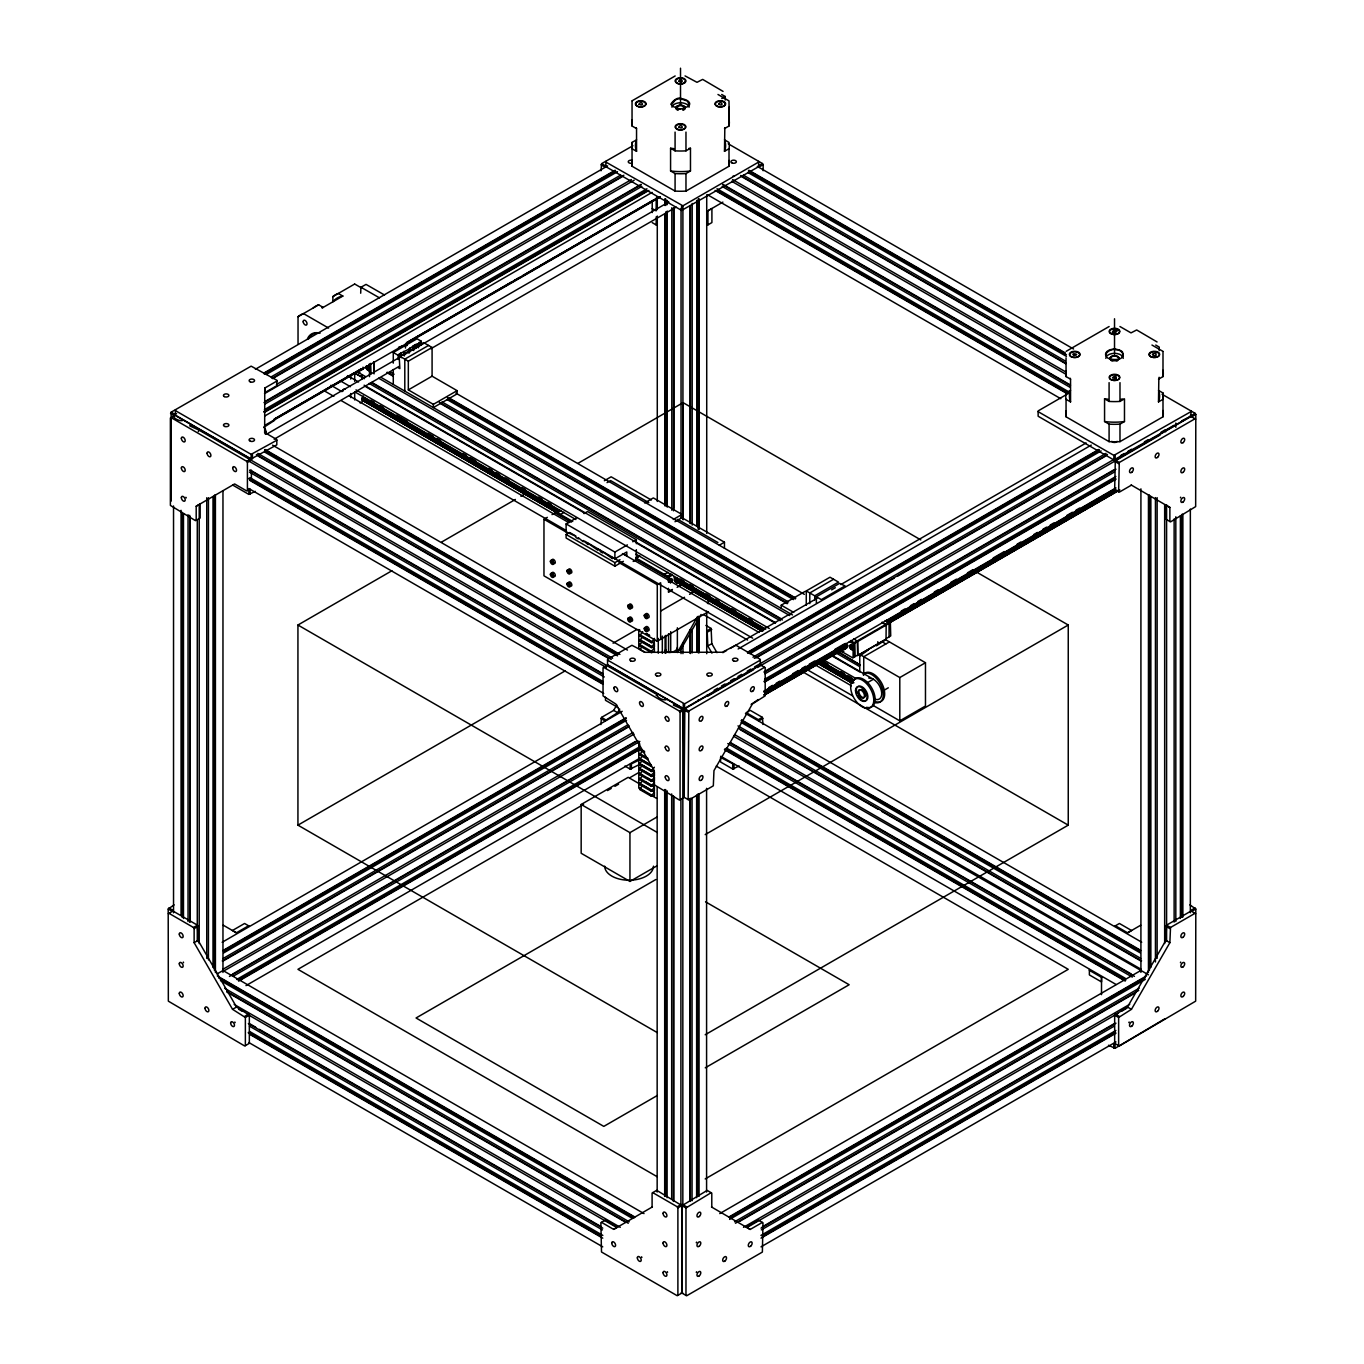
<?xml version="1.0" encoding="UTF-8"?>
<svg xmlns="http://www.w3.org/2000/svg" width="1364" height="1364" viewBox="0 0 1364 1364"><rect width="100%" height="100%" fill="white"/><g stroke="black" fill="none" stroke-linecap="round" stroke-linejoin="round"><path stroke-width="1.5" d="M264.667 432.865L264.752 388.075L276.943 381.033M1101.498 994.629L1101.532 977.357L1089.376 970.333M670.866 582.258L670.491 582.53A2.455 1.415 -60 0 0 671.77 579.495A2.455 1.415 -60 0 0 670.065 578.745L668.292 579.768L670.372 578.933A2.455 1.415 -60 0 1 672.111 579.939A2.455 1.415 -60 0 1 670.372 582.939M671.77 580.706L670.781 579.325L669.161 581.763M681.71 98.6C674.106 94.934 665.513 112.411 675.214 100.101C681.301 96.06 693.458 101.669 688.581 106.017M1115.718 349.167C1112.154 348.979 1107.721 349.661 1105.761 353.003C1105.028 355.612 1106.852 357.982 1105.88 354.009C1109.205 348.519 1117.713 347.939 1122.384 351.742C1126.817 362.705 1107.585 359.465 1107.329 357.556M859.763 655.982L868.271 649.963M689.297 105.147L687.439 101.038L681.659 99.112M1122.384 356.993C1125.215 354.214 1119.98 348.962 1115.667 349.678M367.564 368.604L366.405 367.973M367.99 367.052C365.075 367.052 370.36 366.984 368.195 369.047M368.792 369.337L367.803 367.342L368.485 368.502M851.426 648.804L850.931 646.911L850.028 647.184M851.426 648.036C855.075 648.241 848.561 645.308 851.596 646.28M1139.946 970.998L1140.918 969.173L734.565 734.582M198.274 431.587L199.212 430.223L657.022 694.549L656.203 695.589M361.358 369.013L360.778 370.531L362.568 369.269M844.998 648.94L845.731 648.446M724.489 139.827L729.007 142.436A48.78 28.167 0 0 1 729.007 148.71L724.489 151.319L724.83 127.653M724.489 151.319L724.83 150.381A45.08 26.035 0 0 0 724.83 140.782M1158.496 390.394L1162.998 393.002A48.78 28.167 0 0 1 1162.998 399.294L1158.496 401.886L1158.837 378.237A45.08 26.035 0 0 0 1159.11 377.282M1158.496 401.886L1158.837 400.948A45.08 26.035 0 0 0 1158.837 391.349M670.304 581.593L670.116 579.836M555.932 511.994L362.398 400.249L361.75 398.595L363.336 395.986M676.374 582.223L674.703 581.439L675.981 577.654L764.641 629.009M600.859 724.574L601.507 717.413L613.664 710.388L616.784 704.983M600.859 718.538L604.832 720.823L617.653 712.69L619.716 709.092M1189.902 904.878L1195.802 909.021L1195.665 1001.159L1119.281 1046L1114.661 1043.341L1114.661 1015.174L1127.465 1007.041L1165.879 940.376L1166.527 925.184L1191.045 911.033L1195.665 913.692M1118.633 1045.642L1118.633 1017.476L1131.455 1009.326L1169.869 942.677L1170.517 927.486L1195.034 913.317M171.148 501.117L171.148 412.167L251.129 366.149L276.943 380.3L276.943 385.637L264.752 392.679L264.752 388.075M168.335 913.692L172.955 911.033L197.473 925.184L198.121 940.376L236.535 1007.041L249.339 1015.174L249.339 1043.341L244.719 1046L168.335 1001.159L168.198 909.021L174.098 904.878M600.995 170.79L601.626 163.646L632.913 145.726M556.836 513.205L560.877 510.426L557.347 512.608M559.854 514.944L564.014 512.25M666.945 576.767L671.105 574.073M668.616 579.956L668.991 577.057L672.35 575.131M684.83 708.734L684.046 797.394L679.425 800.054L654.277 784.794L654.277 770.711L615.846 704.046L603.041 695.913L603.041 667.746L607.662 665.086L683.415 708.82L684.182 797.309L688.803 799.986L713.321 785.835L713.969 770.626L752.382 703.977L765.187 695.845L765.187 667.678L760.566 665.001L684.83 708.734L688.803 711.036L764.556 667.303M688.155 799.611L688.803 711.036M762.374 1222.417L750.2 1229.441L746.227 1227.14L758.384 1220.115L763.005 1222.792L762.374 1252.067L686.621 1295.8L682 1293.123L682 1205.674L707.166 1190.397L711.786 1193.057L711.786 1207.14M1131.455 485.124L1119.281 492.148L1114.661 489.488L1115.309 460.197L1191.045 416.463L1195.665 419.14M685.973 1295.425L685.973 1207.958L711.138 1192.699M1118.633 491.773L1119.281 462.498L1195.034 418.765M697.55 616.511L677.362 652.521L677.362 627.798M701.079 614.482L680.909 649.23L677.362 651.276L677.362 650.065M707.456 603.502L709.587 599.836M552.011 560.007A2.353 1.347 60 0 1 554.04 559.82A2.353 1.347 60 0 1 555.216 562.855A2.353 1.347 60 0 1 553.187 563.042L551.124 561.798L553.29 561.235L551.585 561.15M551.124 561.798L552.369 560.689M552.505 563.52L552.505 561.678M553.75 562.411L551.909 561.354M552.369 573.733L552.505 576.546L551.124 574.841L553.29 574.261L551.585 574.176M552.505 576.546L552.505 574.704M569.061 573.085L570.305 571.976L569.061 573.085L567.68 571.363L569.845 570.8L568.14 570.715M567.68 571.363L568.924 570.254M568.924 583.281L569.061 586.111L567.68 584.389L569.845 583.826L568.14 583.741M569.061 586.111L569.061 584.269M628.429 606.434L630.594 605.855L630.594 607.696L628.889 607.628L629.674 605.326M629.81 608.156L631.055 607.048M628.429 619.461L630.594 618.881L630.594 620.722L628.889 620.654L629.674 618.352M629.81 621.183L631.055 620.074M646.229 614.891L646.366 617.721L644.984 615.999L647.15 615.42L645.445 615.334M646.366 617.721L646.366 615.88M646.366 630.748L647.61 629.639L646.366 630.748L644.984 629.026L647.15 628.446L645.445 628.378M644.984 629.026L646.229 627.917M676.374 577.876L674.703 579.7M672.657 106.426L680.517 109.12L688.394 106.426M651.327 642.666L654.379 638.42L654.379 642.069L651.327 642.666L639.614 635.897L642.666 631.651M644.337 637.585L654.379 643.382L654.379 647.03L651.327 647.61L639.614 640.858L642.666 636.613M639.614 644.507L642.666 641.557L654.379 648.326L654.379 651.975L651.327 652.572L639.614 645.803L639.614 644.507L651.327 651.259L651.327 652.572M642.666 646.519L639.614 649.452L644.626 652.35M651.327 647.61L654.379 643.382M651.327 651.259L654.379 648.326M647.985 759.646L639.614 754.803L642.666 750.575M639.614 758.452L651.327 765.221L651.327 766.534L639.614 759.765L642.666 755.52M654.379 770.882L651.327 771.478L639.614 764.727L639.614 763.414L642.666 760.481L651.037 765.306M639.614 768.375L642.666 765.426L654.379 772.194L654.379 775.843L651.327 776.44L639.614 769.671L639.614 768.375L651.327 775.127L651.327 776.44M644.337 771.359L654.379 777.156L654.379 780.805L651.327 781.384L639.614 774.633L642.666 770.387M647.695 778.23L654.379 782.101L654.379 785.749L651.327 786.346L639.614 779.577L642.666 775.332M651.327 771.478L654.379 767.233M646.024 782.22L654.379 787.062L654.379 790.711L651.327 791.308L639.614 784.539L642.666 780.293M651.327 775.127L654.379 772.194M644.337 786.21L654.379 792.007L654.379 795.655L651.327 796.252L639.614 789.483L642.666 785.255M651.327 781.384L654.379 777.156M651.327 786.346L654.379 782.101M651.327 791.308L654.379 787.062M651.327 796.252L654.379 792.007M384.529 295.016L366.046 284.394L360.914 287.293L360.693 293.226M1074.048 355.458C1069.086 352.321 1081.908 354.435 1074.065 355.441M1113.177 333.004C1116.519 331.844 1115.53 332.918 1116.86 330.872M677.362 520.366C677.908 517.331 677.908 523.367 677.362 520.332M362.176 369.491L363.404 368.655M844.589 648.889L846.567 647.423M845.799 648.718L847.01 646.144L845.373 643.416M657.022 694.549C656.391 697.567 664.404 701.454 667.115 699.255M1113.467 331.384L1112.154 332.441L1113.16 333.021M1114.524 377.947C1108.898 379.226 1116.894 373.838 1116.229 377.811M684.881 108.455L682.784 108.95M1155.7 355.987C1155.802 355.066 1156.928 353.174 1155.018 353.464M196.194 520.315L196.194 506.232L234.608 483.947L246.765 490.972L250.072 489.062M707.933 224.872L707.933 210.789L722.886 202.111M601.507 1222.349L613.664 1229.373L652.401 1206.901M1115.428 925.781L1127.602 932.806L1140.73 925.201M632.146 100.766L675.163 75.958M298.034 343.626L298.034 316.721L318.665 304.82L323.166 307.412A45.08 26.035 60 0 0 322.177 307.599M332.884 296.602A48.78 28.167 60 0 1 338.34 293.465L342.841 296.056A45.08 26.035 60 0 0 333.532 301.035L332.884 301.802L332.884 296.602L354.589 284.07M322.16 307.991L342.841 296.056M729.092 160.475A48.78 28.167 0 0 1 729.007 166.238L685.973 191.079A48.78 28.167 0 0 1 675.078 191.079L632.043 166.238L632.043 142.436L636.545 139.827M721.778 98.515L725.239 96.52L725.239 100.032M176.553 413.65C167.465 415.594 180.236 422.84 183.475 420.027M255.392 369.252L607.628 165.879M263.883 373.054L615.164 170.244M263.883 373.6L613.34 171.847M264.377 373.889L615.658 171.08M266.219 374.486L617.5 171.676M271.163 376.907L620.603 175.155M191.182 424.477L189.732 425.858L199.212 430.223M272.067 378.322L623.842 175.24M272.561 378.612L622.001 176.86M276.415 384.529L631.379 179.588M264.514 393.633L634.175 180.201M670.577 148.25L675.078 150.841A48.78 28.167 0 0 0 685.973 150.841L690.474 148.25L690.474 170.96L685.973 173.569A48.78 28.167 0 0 1 675.078 173.569L670.577 170.96L670.577 148.25A45.08 26.035 0 0 0 673.867 148.608M724.489 128.608L729.007 126A48.78 28.167 0 0 0 729.092 120.237M265.861 400.999L641.063 184.379M264.019 402.619L641.063 184.941M264.804 404.119L641.83 186.442M264.428 409.609L646.962 188.761M264.019 411.519L646.57 190.653M264.019 412.064L646.57 191.199M264.514 412.354L648.889 190.431M264.855 415.952L652.111 192.375M274.181 419.106L353.805 373.054M355.152 372.355L361.153 368.809M398.51 347.308L402.431 345.945M406.677 342.603L512.063 281.683M513.41 280.984L519.411 277.438M522.617 275.664L537.825 266.815M539.172 266.116L554.381 257.25M555.745 256.551L653.748 199.877M655.112 199.178L658.795 197.047M275.102 418.782L361.596 368.843M406.404 342.858L659.716 196.723M274.028 419.583L362.364 368.587M406.302 343.268L660.244 196.638M264.855 425.346L659.494 197.49M366.507 366.029A2.455 1.415 60 0 1 367.717 366.166L369.815 367.001L369.815 370.991L367.717 370.156A2.455 1.415 60 0 1 366.217 366.285M264.173 427.103L274.624 420.334M393.275 363.148L393.275 352.492L417.026 338.784L421.271 341.222L421.271 345.348M358.459 372.969L359.994 372.082M367.24 369.405C365.757 366.882 369.286 371.213 367.803 368.809M367.803 368.11L367.922 366.916M367.717 366.166L369.815 367.001M406.608 345.757L407.12 343.234M367.717 370.156L369.815 370.991M409.047 353.208L409.047 349.082L399.055 354.043L399.857 368.638L398.22 367.7M414.537 349.235L414.537 345.109L409.047 349.082M414.537 345.109L418.339 343.728L418.339 347.837M421.271 341.222L418.339 343.728M393.275 352.492L398.22 355.339L399.754 354.452M266.764 434.093L399.533 357.436M403.233 355.305L668.786 201.991M428.552 345.433L404.801 359.141L404.801 391.093M408.33 361.187L432.081 347.479L432.081 376.191L457.111 390.65L457.111 393.872L433.36 407.58L433.36 404.358L408.33 389.899L408.33 361.187L399.857 356.294L423.607 342.586L432.081 347.479M274.147 439.225L399.055 366.405M430.888 348.724L676.152 207.123M175.393 410.615L251.129 454.348L276.807 440.265M605.872 162.077L682.904 205.811L758.64 162.077M171.029 417.589L246.765 461.322L250.754 459.02L175.001 415.287L170.381 417.947L170.381 505.413L195.546 520.69L200.167 518.013L200.167 503.93L196.194 506.232M762.493 163.561L758.52 165.862L759.168 166.971L763.141 164.669L762.493 163.561L728.24 143.783M175.393 409.882L175.393 415.219L251.129 458.952L276.807 444.869L276.807 439.515L264.65 432.507M247.413 490.597L247.413 462.43L250.072 460.896M360.113 402.994L365.518 399.874M707.933 210.789L711.906 208.487L711.906 222.571L707.285 225.231M408.33 389.899L432.081 376.191M232.767 485.107L248.828 494.382L255.341 491.364M433.36 404.358L457.111 390.65M657.295 1032.616L297.932 825.152L297.932 625.019L391.911 570.749M441.68 542.019L515.387 499.463M520.912 496.274L526.453 493.086M578.046 463.3L683.091 402.653L920.819 539.905M604.371 480.725L611.14 476.803L651.344 500.025M559.035 509.71L555.301 512.318L570.578 521.133M708.428 611.72L657.278 641.251L543.963 575.83L543.963 519.258L547.339 517.331M552.028 514.603L555.165 512.796L571.346 522.139M607.048 482.617L610.595 480.571L648.804 502.617M623.178 553.682L626.792 555.762L626.792 551.96L614.891 558.831L612.453 557.433L612.453 558.626L602.7 551.789L602.7 552.983L600.262 551.585L600.262 550.391L597.824 548.976L597.824 550.169L588.054 543.349L588.054 544.543L583.178 540.519L583.178 541.713L578.302 537.706L578.302 538.899L575.864 537.501L575.864 536.308L566.111 531.858L566.111 523.912L576.819 517.723M583.962 513.597L587.526 511.534L636.323 539.701L636.323 543.69M623.382 561.303L614.891 566.196L566.111 538.03L566.111 534.466L569.504 532.506M644.661 502.958L653.356 497.928L681.983 514.45L681.983 517.706L675.01 521.73M568.14 572.556L569.845 572.641M566.111 523.912L614.891 552.079L627.389 544.867M632.743 541.764L636.323 539.701M673.27 519.479L681.983 514.45M566.111 534.466L614.891 562.633L619.989 559.7M668.991 577.057L636.067 558.047L639.58 555.864M636.067 558.047L639.716 555.949M633.186 561.457L636.323 559.649L668.479 578.217L668.479 582.258M664.302 574.363L668.087 572.317M719.34 545.191L724.454 542.224L724.454 548.226M618.898 562.531L657.278 584.679L660.653 582.752L660.653 639.307M1066.154 351.332L1109.12 326.525M670.304 580.894L669.195 581.388L670.184 579.683M670.781 582.309L671.77 580.604M670.918 581.235L670.781 581.166M628.889 605.787L630.594 605.855M628.889 607.628L630.594 607.696M676.936 583.076L680.073 581.712M672.418 589.47L668.616 591.226M671.941 590.339L668.479 592.334L668.479 588.293M677.124 587.338L682.324 584.338M628.889 618.813L630.594 618.881M628.889 620.654L630.594 620.722M660.653 611.072L684.54 597.279M689.587 594.346L695.572 590.902M297.932 825.152L565.156 670.883M613.067 643.211L637.022 629.384M645.445 630.219L647.15 630.287M1070.552 390.394L1066.051 393.002A48.78 28.167 0 0 0 1066.051 399.294L1066.051 416.804L1109.085 441.646A48.78 28.167 0 0 0 1119.98 441.646L1162.998 416.804L1162.998 393.002M1069.325 392.917L1038.14 410.905L1038.14 416.242L1113.894 459.975L1190.925 416.242L1190.925 410.905M1113.996 379.925L1115.053 379.925M665.956 649.827L665.086 650.338C667.712 655.095 678.385 651.003 677.362 647.252M716.97 652.674L711.786 643.672L711.138 628.463L707.166 630.765L707.814 645.956L711.957 653.168M168.965 913.317L193.483 927.486L197.473 925.184M245.367 1045.642L245.367 1017.476L232.545 1009.326L194.131 942.677L194.131 928.594L198.121 926.292M707.814 631.873L711.786 629.588M1104.567 398.817L1109.085 401.425A48.78 28.167 0 0 0 1119.98 401.425L1124.482 398.817L1124.482 421.527L1119.98 424.136A48.78 28.167 0 0 1 1109.085 424.136L1104.567 421.527L1104.567 398.817A45.08 26.035 0 0 0 1107.858 399.175M1158.496 379.175L1162.998 376.583L1162.998 351.52M194.131 942.677L198.121 940.376M707.814 645.956L711.786 643.672M781.231 608.429L781.231 605.19L804.982 591.482M806.26 590.936L830.011 577.211L838.485 582.104L814.734 595.829L806.26 590.936L806.26 605.292M833.54 579.257L809.79 592.965L809.79 603.621M816.371 596.767L839.593 583.366L845.066 585.906L821.316 599.631L816.371 596.767L816.371 602.939M249.203 926.156L244.582 923.479L232.426 930.504L236.398 932.806L248.572 925.781M722.835 652.674L726.518 650.56M730.2 648.429L816.883 598.387M831.631 589.862L835.314 587.731M840.855 584.542L1086.119 442.942M222.144 942.285L622.206 711.309M738.146 648.974L1091.251 445.107M223.304 950.333L626.076 717.788M223.304 950.896L626.076 718.351M223.781 951.168L624.712 719.698M223.781 952.839L626.553 720.294M747.523 652.265L1098.804 449.455M747.523 652.827L1098.804 450.018M748.001 653.1L1099.282 450.291M749.842 653.714L1101.123 450.904M223.219 958.449L627.832 724.847M222.281 960.921L629.23 725.989M222.775 961.211L629.23 726.535M752.962 657.192L1106.068 453.325M674.805 703.705L673.373 705.086L682.835 709.451L760.311 664.711L760.311 659.375L735.793 645.206L722.306 652.248L645.377 652.316L631.924 645.291L607.543 659.375L607.543 664.711L683.279 708.445L684.575 708.445L684.575 703.841L760.311 660.108M754.343 658.335L1107.466 454.468M756.185 657.823L894.119 578.183M897.802 576.068L1105.624 456.088M633.084 732.468L222.963 969.258L223.918 970.912L634.055 734.122M216.927 973.998L223.202 970.401L223.918 971.066M1038.14 411.655L1113.894 455.388L1190.925 411.655M714.071 690.303L717.754 688.172M721.42 686.041L725.102 683.927M730.627 680.738L734.309 678.624M737.975 676.493L741.658 674.362M747.182 671.19L750.848 669.059M754.531 666.928L1115.002 458.816M1120.526 455.627L1124.209 453.513M1127.892 451.382L1131.557 449.268M1144.43 441.834L1148.113 439.702M1160.986 432.269L1164.668 430.154M603.689 667.371L679.425 711.104L683.415 708.82M698.078 700.09L699.05 700.09M1174.131 425.244L1165.282 430.342M1181.838 420.794L1190.346 416.429L1190.346 415.321M1195.154 413.36L1191.181 415.662L1191.812 416.77L1195.802 414.468L1195.154 413.36L1162.06 394.247M680.073 799.696L680.073 712.23L684.046 709.928L688.155 712.144M753.661 669.673L707.677 696.22L707.2 694.975M757.327 667.542L1160.116 434.997M232.63 974.049L635.419 741.505M229.442 976.436L637.738 740.72M233.415 976.095L639.869 741.436M764.215 671.719L1113.655 469.983M764.215 672.282L1115.974 469.199M764.982 673.782L1114.422 472.029M236.705 979.471L639.477 746.926M238.154 980.307L639.085 748.819M239.996 979.795L637.244 750.439M238.632 981.142L639.563 749.654M764.607 679.289L1115.888 476.479M764.215 681.182L1115.496 478.372M764.215 681.727L1115.496 478.917M764.692 682.017L1115.974 479.207M245.997 985.609L639.563 758.367M638.386 765.051L630.134 769.074L630.134 764.488L638.386 760.464M768.819 687.524L772.501 685.393M776.184 683.262L779.85 681.148M792.74 673.714L798.247 670.525M801.93 668.394L805.613 666.28M809.295 664.149L814.802 660.96M835.041 649.281L844.248 643.961M901.28 611.038L904.963 608.924M910.47 605.735L914.153 603.604M917.836 601.49L921.518 599.359M934.391 591.925L938.074 589.794M950.947 582.36L956.471 579.171M967.502 572.812L973.026 569.623M993.265 557.944L1004.296 551.567M1017.169 544.134L1020.852 542.002M1033.741 534.569L1037.407 532.437M1042.931 529.266L1046.614 527.135M1050.297 525.004L1053.963 522.889M1066.853 515.456L1072.36 512.267M1076.043 510.136L1079.725 508.022M763.721 691.275L1115.974 487.903M763.84 691.719L844.776 644.984M887.094 620.552L1115.206 488.858M764.232 692.111L847.027 644.319M887.504 620.944L1115.616 489.25M764.88 693.321L847.658 645.53M888.135 622.154L1116.264 490.46M763.806 694.924L846.584 647.133M849.38 641.574L852.722 643.501L890.351 621.779L890.726 635.948L885.782 638.795M890.743 621.643L1118.855 489.932M764.232 694.975L847.726 646.758L847.726 645.411M889.328 622.751L1119.298 489.983M764.778 694.89L845.953 647.985M889.874 622.666L1119.827 489.898M847.01 647.866L846.567 646.076M851.341 645.377L853.438 646.212L853.438 650.219L851.341 649.383A2.455 1.415 60 0 1 849.602 646.366A2.455 1.415 60 0 1 851.341 645.377L853.438 646.212M853.114 646.4L853.114 644.166L890.726 622.461M751.121 704.404L758.265 699.544M842.065 652.18L843.992 651.071M851.545 647.951C851.937 651.071 849.312 645.138 850.846 648.616M657.073 865.782L629.946 881.434L581.166 853.267L581.166 804.47L628.19 777.327L639.017 783.584M851.341 649.383L853.438 650.219M583.57 804.402L297.932 969.327L657.295 1176.791M607.526 790.574L611.225 788.443M614.908 786.329L618.591 784.198M629.657 777.804L638.864 772.484M232.545 1009.326L236.535 1007.041M857.41 655.624L886.037 639.102L886.174 625.087L882.133 622.308M859.763 670.918L859.763 654.43L885.441 639.614L925.474 662.716L925.474 706.006L899.797 720.84L872.755 705.222M884.469 640.603L876.455 645.803M889.413 641.898L863.736 656.732L863.736 675.282M762.374 717.345L750.2 710.32L746.227 712.622L758.384 719.646L762.374 717.345L763.005 724.489M244.719 1016.351L248.691 1014.066M245.367 1017.476L249.339 1015.174M763.005 718.453L759.032 720.755L758.384 719.646M859.763 664.694L838.127 651.651M866.89 682.989L873.403 679.238A11.782 6.803 60 0 1 881.656 692.366A11.782 6.803 60 0 1 875.552 699.391M734.003 769.006L734.003 764.42L720.55 757.395L720.55 761.982L732.707 769.006L739.22 765.988M581.166 804.47L629.946 832.637L657.073 816.968M859.763 654.43L899.797 677.55L925.474 662.716M882.849 690.951L888.305 687.797M705.205 834.615L1068.251 625.019L1068.251 825.152L705.205 1034.747M655.845 879.524L416.054 1017.987L603.809 1126.391L657.312 1095.497M705.273 1067.807L849.158 984.74L705.563 901.843M1114.797 926.156L1119.418 923.479L1131.574 930.504L1127.602 932.806M613.664 1229.373L617.653 1227.071L605.48 1220.047L600.859 1222.707L601.507 1251.999L677.243 1295.732L681.864 1293.055L681.864 1205.588L656.715 1190.329L652.094 1192.989L652.094 1207.072M705.205 1178.922L1068.251 969.327L716.271 766.108M652.725 1192.613L677.243 1206.782L681.233 1204.48M1195.154 907.913L1191.181 910.214L1191.812 911.322L1195.802 909.021M677.891 1295.357L677.891 1207.89L681.864 1205.588M719.749 1213.602L1140.918 970.435L1148.454 974.8M729.126 1216.893L1146.612 975.857M730.968 1216.381L1142.947 978.534M729.604 1217.728L1145.266 977.749M729.604 1219.399L1145.266 979.42M734.565 1221.803L1139.179 988.201M735.469 1223.235L1138.735 990.417M739.629 1221.394L1135.053 993.094M743.499 1227.31L1129.716 1004.33M748.137 1226.85L1117.815 1013.418M1121.498 1011.304L1127.005 1008.115M762.374 1226.799L1113.655 1023.989M761.01 1228.129L1115.974 1023.205M761.317 1229.902L1114.422 1026.035M760.924 1235.409L1115.888 1030.468M762.374 1236.244L1115.496 1032.378M762.374 1236.79L1113.655 1033.98M761.01 1238.137L1115.974 1033.196M761.01 1246.849L1115.974 1041.908M1108.506 1045.267L1115.053 1048.302L1164.992 1018.72M682.835 1293.089L680.909 1293.089M355.646 392.372L354.725 392.082M1154.984 353.481C1150.892 353.464 1152.137 355.748 1155.666 355.97M360.966 287.258L379.465 297.846M688.837 148.437L690.474 148.25M690.474 170.96L688.837 171.165A45.08 26.035 0 0 1 670.577 170.96M1124.482 421.527L1122.845 421.732A45.08 26.035 0 0 1 1104.567 421.527M676.339 582.275L676.885 582.991L675.93 582.275M362.398 400.249L555.404 511.909M732.962 176.161L734.258 176.161M605.872 161.344L605.872 166.681L681.608 210.414L758.64 166.681L758.64 161.344M607.543 660.108L684.575 703.841M680.517 109.12L679.391 109.086M685.052 75.907L697.004 82.317L702.665 79.402L723.056 91.388M852.278 647.781L851.545 646.127M367.189 366.984L366.37 367.206M850.812 646.195L849.994 646.417M678.266 108.95L676.169 108.455M1112.802 331.094L1116.894 330.855M1140.918 970.435L733.61 736.253M721.709 94.491L725.239 96.52M1155.717 345.058L1159.247 347.087L1159.247 350.599M717.976 94.474L728.99 100.868L729.297 122.862M1119.929 326.525L1131.012 332.884L1136.672 329.969L1157.064 341.955M1151.966 345.041L1162.895 351.332M757.327 166.425L1073.57 349.014M748.819 170.227L1065.062 352.816M750.66 171.847L1065.062 353.361M748.342 171.063L1066.426 354.708M748.342 172.734L1066.426 356.379M743.38 175.155L1065.148 360.914M740.635 175.513L1066.068 363.404M741.982 176.843L1065.591 363.677M732.604 179.588L1065.403 371.724M731.65 181.259L1066.273 374.452M632.043 100.953L632.043 126L636.545 128.608L636.545 151.319L632.043 148.71A48.78 28.167 0 0 1 632.043 142.436M1065.949 370.803A48.78 28.167 0 0 0 1066.051 376.583L1070.552 379.175L1070.552 401.886L1066.051 399.294M722.937 184.379L1070.433 385.006M722.937 184.941L1070.433 385.569M722.153 186.442L1069.666 387.069M717.021 188.744L1070.041 392.559M717.413 190.653L1068.592 393.395M717.413 191.199L1066.767 392.9M715.094 190.414L1066.273 393.173M707.746 194.882L1060.766 398.697M601.626 163.646L605.616 165.931L604.968 167.056L600.995 164.754M1115.309 460.197L1119.281 462.498M1114.661 461.322L1118.633 463.607M652.214 208.556L656.186 210.857L656.186 198.155M1169.869 521.508L1169.869 507.425L1165.879 505.123L1165.879 519.207L1170.517 521.883L1195.665 506.607L1195.802 414.468M652.214 222.639L656.834 225.316M976.113 571.823L1068.251 625.019M354.793 284.07L362.057 288.264M886.992 619.853L890.351 621.779M405.347 344.444L407.12 345.467M882.014 622.393L885.662 624.49M680.585 516.905L724.454 542.224M677.908 519.428L717.924 542.531M455.951 393.19L804.334 594.346M881.877 641.66L885.85 643.961M328.588 328.076L303.49 313.584A48.78 28.167 60 0 0 298.034 316.721M449.285 398.066L795.826 598.131M447.443 397.555L793.984 597.637M448.807 398.902L795.348 598.966M446.966 399.499L793.507 599.58M853.642 638.761L857.803 641.472L857.803 655.402M390.377 372.116L394.06 374.248M441.987 401.903L788.528 601.984M387.154 372.202L393.173 375.68M439.259 402.278L787.642 603.417M387.154 372.764L392.696 375.953M440.623 403.625L787.164 603.689M850.625 640.5L854.785 643.211L854.785 656.698M781.231 605.19L793.746 612.419M366.336 367.82L367.308 368.399M367.922 368.74L368.911 369.32M849.942 647.048L850.931 647.61M381.46 377.623L792.518 614.942M378.646 378.22L789.722 615.556M358.834 372.747L365.688 376.686M842.458 651.958L852.722 657.891L857.666 655.027L857.291 640.875M364.393 378.135L355.169 373.378M371.758 382.397L780.975 618.659M364.393 378.698L354.691 373.105L354.691 381.391M371.281 382.67L782.339 620.006M836.285 651.139L860.241 664.984M369.132 383.386L780.191 620.705M835.484 652.64L859.456 666.467M347.513 375.612L358.579 382.005M364.12 385.194L775.605 622.768M832.807 655.794L873.403 679.238M365.842 386.762L585.19 513.41M636.8 543.196L775.059 623.024M832.193 656.016L859.849 671.975M341.222 381.374L350.446 386.694M355.987 389.899L769.313 628.531M822.833 659.426L856.046 678.59M370.701 400.249L374.384 402.363M379.925 405.568L383.608 407.7M396.515 415.133L407.563 421.527M427.853 433.24L433.377 436.429M437.06 438.56L440.743 440.674M462.873 453.445L466.556 455.576M470.239 457.707L475.78 460.896M488.67 468.346L492.37 470.478M496.053 472.609L499.736 474.74M505.26 477.929L508.96 480.06M521.849 487.511L525.549 489.642M538.439 497.093L542.139 499.207M547.663 502.412L551.346 504.544M680.38 579.035L684.063 581.166M689.604 584.355L693.287 586.486M706.194 593.937L709.877 596.068M715.401 599.256L719.084 601.388M731.991 608.838L735.673 610.953M748.58 618.404L752.263 620.535M824.163 662.034L827.846 664.166M840.753 671.617L844.435 673.748M848.118 675.879L851.818 678.01M575.898 519.531L354.691 391.809L354.691 399.942M635.846 554.142L765.75 629.145M820.173 660.551L854.239 680.227M362.79 396.992L558.183 509.812M819.934 660.926L853.114 680.09M362.381 397.401L557.774 510.204M673.918 577.245L764.232 629.401M819.525 661.318L852.705 680.483M361.75 398.595L557.143 511.415M674.004 578.967L763.601 630.611M818.894 662.529L853.915 682.75M361.75 399.771L572.727 521.474M675.112 580.689L761.76 630.714M817.053 662.631L852.074 682.853M674.004 580.314L677.141 582.445M675.76 581.166L762.391 631.191M817.684 663.109L852.722 683.33M675.76 581.61L761.845 631.106M818.997 664.098L852.176 683.245M635.675 558.711L668.616 577.739M674.703 581.439L675.163 579.649M330.906 385.262L341.972 391.656M349.355 395.918L568.941 522.685M622.444 553.579L758.998 632.419M816.201 665.444L851.255 685.683M324.615 391.025L333.839 396.344M341.222 400.607L566.35 530.579M570.033 532.71L575.574 535.916M584.798 541.235L752.706 638.182M806.226 669.076L852.364 695.708M543.963 519.258L567.731 532.983M703.364 614.482L747.591 640.023M802.885 671.941L1068.251 825.152M705.887 625.428L711.138 628.463M1166.527 925.184L1170.517 927.486M1165.879 926.292L1169.869 928.594M646.297 633.51L649.656 635.436M646.024 633.595L649.366 635.522M639.614 634.601L651.327 641.353M1165.879 940.376L1169.869 942.677M639.614 639.546L651.327 646.314M745.46 713.44L1141.719 942.217M272.595 445.176L627.457 650.048M741.59 719.919L1140.577 950.265M741.59 720.465L1140.577 950.827M741.112 720.738L1140.099 951.1M741.112 722.409L1140.099 952.771M265.059 449.523L619.921 654.396M265.059 450.086L618.08 653.902M264.582 450.359L617.602 654.174M264.582 452.03L617.602 655.845M737.992 725.887L1140.662 958.363M738.436 728.103L1141.583 960.853M740.277 729.723L878.177 809.329M881.86 811.461L1141.105 961.126M257.779 453.377L612.641 658.266M256.398 454.536L611.243 659.409M258.222 456.139L607.577 657.84M171.148 412.167L175.138 414.468L174.49 415.577L170.517 413.292M249.731 461.612L606.417 667.542M730.422 742.562L1131.233 973.964M729.928 742.834L1134.439 976.368M727.796 743.551L1132.308 977.084M250.209 470.051L603.229 673.85M249.731 470.324L603.229 674.413M249.424 472.097L604.286 676.97M726.347 747.984L1125.334 978.346M724.898 748.819L1125.726 980.239M726.739 750.439L1123.885 979.727M724.42 749.654L1125.249 981.074M249.817 477.605L602.837 681.42M248.367 478.44L603.229 683.313M250.209 480.043L601.388 682.801M249.731 480.333L602.752 684.148M720.738 756.236L1116.042 984.467M248.845 488.534L603.706 693.406M617.96 707.49L605.48 700.295L605.48 697.226M613.664 710.388L617.653 712.69M1127.465 1007.041L1131.455 1009.326M601.507 717.413L605.48 719.715M1115.309 1014.066L1119.281 1016.351M1114.661 1015.174L1118.633 1017.476M644.626 751.445L639.614 748.546L639.614 749.859L644.626 752.758M639.614 753.508L647.985 758.333M639.614 763.414L651.327 770.183M639.614 773.32L651.327 780.089M624.883 766.057L630.134 769.074M639.614 778.281L651.327 785.033M639.614 783.226L651.327 789.995M639.614 788.187L651.327 794.956M644.984 791.7L638.778 788.102L638.778 741.385M649.98 794.581L656.63 798.417M297.932 625.019L657.295 832.483M168.846 907.913L172.819 910.214L172.188 911.322L168.198 909.021M682.648 1204.548L686.621 1206.85M682 1205.674L685.973 1207.958M222.963 970.503L644.013 1213.602M217.251 975.925L634.618 1216.893M219.093 977.545L634.618 1217.455M218.615 977.817L634.141 1217.728M220.457 980.546L632.299 1218.342M224.685 988.286L629.196 1221.82M226.97 991.543L628.275 1223.235M226.97 992.105L625.957 1222.451M234.148 1004.398L620.262 1227.31M238.7 1009.241L242.366 1011.372M247.89 1014.56L615.607 1226.867M250.209 1024.04L255.716 1027.228M259.399 1029.36L601.388 1226.799M248.367 1023.546L602.752 1228.146M249.424 1026.103L602.445 1229.919M249.817 1031.593L602.837 1235.409M248.367 1032.429L601.388 1236.244M248.367 1032.991L601.388 1236.807M249.731 1034.338L602.752 1238.154M248.845 1042.539L602.752 1246.849M1131.131 484.953L1169.869 507.425M711.462 1206.969L750.2 1229.441M223.27 925.201L236.398 932.806M1114.899 378.203L1115.888 378.97L1116.246 377.828M1164.924 430.325L1165.623 431.808M851.426 646.553L852.091 647.712M671.753 105.147L672.469 106.017M889.192 623.348L885.151 620.569L889.055 623.416L889.055 636.903M854.273 642.615L854.648 656.766M679.425 711.104L680.073 712.23M405.449 344.205L405.449 348.059M373.668 361.665L374.179 372.202M246.765 461.322L247.413 462.43M677.243 1206.782L677.891 1207.89M193.483 927.486L194.131 928.594M646.366 628.906L646.826 630.083M645.769 628.565L646.229 629.759M629.81 606.315L630.27 607.492M629.213 605.974L629.674 607.168M629.81 619.341L630.27 620.535M629.213 619.017L629.674 620.194M569.061 571.243L569.521 572.437M568.464 570.919L568.924 572.096M1190.346 509.045L1190.346 912.755M1182.81 514.518L1182.81 917.102M1182.315 514.228L1182.315 916.83M1181.838 514.518L1181.838 917.102M1180.389 515.814L1180.389 918.398M1175.819 423.062L1175.819 427.307M1175.819 516.786L1175.819 921.501M1174.131 518.968L1174.131 922.115M1166.595 504.697L1166.595 941.382M1164.668 504.697L1164.668 943.513M1157.132 497.655L1157.132 958.329M1155.444 497.604L1155.444 961.978M1150.858 496.632L1150.858 967.4M1149.426 495.337L1149.426 970.367M1148.931 495.064L1148.931 970.077M1148.454 495.337L1148.454 972.498M1140.918 488.858L1140.918 972.396M1119.98 382.653L1119.98 401.425M1119.98 424.136L1119.98 441.646M1115.172 455.388L1115.172 459.975M1115.053 1048.302L1115.053 1043.716L1113.757 1043.716L1113.757 1048.302M1114.524 318.767L1114.524 354.367M1113.894 455.388L1113.894 459.975M1109.085 382.653L1109.085 401.425M1109.085 424.136L1109.085 441.646M1101.532 977.357L1101.532 981.944L1089.376 974.919L1089.376 969.582M1066.051 357.811L1066.051 376.583M899.797 677.55L899.797 720.84M853.114 650.406L853.114 657.67M814.734 595.829L814.734 599.938M763.141 164.669L763.141 170.705M732.707 764.42L732.707 769.006M729.007 107.245L729.007 126M729.007 148.71L729.007 166.238M708.428 599.614L708.428 603.655M706.723 194.728L706.723 533.409M706.723 611.123L706.723 653.714M706.586 788.341L706.586 1192.051M699.169 199.076L699.169 529.249M699.169 616.579L699.169 652.793M699.05 793.814L699.05 1196.399M698.692 198.803L698.692 528.976M698.692 616.306L698.692 652.521M698.215 199.076L698.215 529.249M698.215 616.579L698.215 652.793M698.078 793.814L698.078 1196.399M696.765 200.372L696.765 526.282M696.765 620.006L696.765 651.958M696.629 795.11L696.629 1197.694M692.196 203.475L692.196 525.123M692.196 629.503L692.196 652.93M692.059 798.213L692.059 1200.797M690.508 205.657L690.508 523.606M690.508 630.1L690.508 653.544M690.372 798.264L690.372 1201.411M690.031 205.93L690.031 523.316M690.031 629.827L690.031 653.254M689.894 798.537L689.894 1201.121M685.973 132.086L685.973 150.841M685.973 173.569L685.973 191.079M683.091 402.653L683.091 519.752M683.279 703.841L683.279 708.445M682.904 205.811L682.955 519.428M682.955 642.99L682.955 653.629M682.835 709.451L682.835 1205.759M681.608 205.811L681.608 210.414M681.045 208.436L681.045 515.183M681.045 647.235L681.045 653.629M680.909 798.912L680.909 1205.759M680.517 68.2L680.517 103.8M675.078 132.086L675.078 150.841M675.078 173.569L675.078 191.079M673.969 208.061L673.969 508.414M673.85 796.406L673.85 1201.121M673.492 207.788L673.492 510.818M673.373 796.133L673.373 1201.411M671.804 207.737L671.804 510.221M671.685 793.95L671.685 1198.666M670.713 631.634L670.713 652.333M668.565 633.714L668.565 652.333M667.235 200.372L667.235 204.634M667.235 211.028L667.235 507.118M667.115 790.847L667.115 1197.694M665.785 199.076L665.785 205.47M665.785 211.863L665.785 505.822M665.956 635.334L665.956 653.049M665.666 789.551L665.666 1196.399M665.308 198.803L665.308 205.197M665.308 213.722L665.308 505.533M665.189 791.393L665.189 1196.126M665.086 635.846L665.086 653.151M664.831 199.076L664.831 205.47M664.831 213.995L664.831 505.822M664.694 789.551L664.694 1196.399M662.324 636.084L662.324 653.322M658.283 638.386L658.283 653.22M657.278 196.859L657.278 209.63M657.278 216.024L657.278 501.458M657.278 584.679L657.278 641.251M657.158 787.318L657.158 1192.051M656.186 216.893L656.186 224.941M652.214 202.196L652.214 212.579M639.614 629.639L639.614 630.952M639.614 743.602L639.614 744.897M638.778 629.52L638.778 648.633M636.323 549.675L636.323 559.649M631.413 764.488L631.413 769.074M629.946 832.637L629.946 881.434M614.891 552.079L614.891 558.831M614.891 562.633L614.891 566.196M419.174 342.432L419.174 346.541M416.088 344.222L416.088 348.332M413.684 346.405L413.684 350.531M412.985 346.013L412.985 350.122M409.899 347.786L409.899 351.912M404.409 351.776L404.409 355.885M403.71 351.366L403.71 355.475M401.306 353.566L401.306 357.675M400.607 353.157L400.607 357.266M398.22 355.339L398.22 359.465M393.275 369.525L393.275 384.443M374.06 362.33L374.06 373.889M371.042 373.702L370.65 363.404L369.115 364.29L369.491 367.189M369.491 371.178L369.491 376.635M363.012 367.155L363.012 368.877M361.75 375.049L361.75 379.124M350.719 374.964L350.719 379.09M350.719 393.514L350.719 397.64M252.425 454.348L252.425 458.952M251.385 470.188L251.385 480.247M251.129 454.348L251.129 458.952M250.106 494.382L250.106 489.778L248.828 489.778L248.828 494.382M222.963 491.057L222.963 972.464M215.41 495.422L215.41 972.566M214.932 495.132L214.932 970.162M214.455 495.422L214.455 970.435M213.006 496.718L213.006 967.468M208.436 497.69L208.436 959.915M206.748 497.741L206.748 958.398M199.212 504.782L199.212 943.581M197.286 519.684L197.286 941.45M190.21 517.178L190.21 921.911M189.732 515.336L189.732 922.183M188.044 514.722L188.044 921.57M183.475 513.751L183.475 918.484M182.026 512.455L182.026 917.188M181.071 510.324L181.071 915.056M173.535 505.976L173.535 912.823M263.763 427.171A16.334 9.429 0 0 1 265.4 434.332M265.4 431.007A16.334 9.429 0 0 1 265.963 433.445M183.543 962.728A2.728 1.569 60 0 1 183.356 962.08M235.171 1022.642A2.728 1.569 60 0 1 234.864 1022.011M641.898 1257.472A2.728 1.569 60 0 1 641.591 1256.824M667.61 1272.305A2.728 1.569 60 0 1 667.303 1271.674M696.578 1242.092A2.728 1.569 -60 0 1 696.271 1242.74M696.578 1271.742A2.728 1.569 -60 0 1 696.271 1272.39M1129.136 1022.011A2.728 1.569 -60 0 1 1128.829 1022.642M1180.644 962.08A2.728 1.569 -60 0 1 1180.457 962.728M186.305 497.86A2.728 1.569 60 0 1 185.896 497.28M632.333 163.117A2.728 1.569 0 0 1 628.241 161.753A2.728 1.569 0 0 1 632.333 160.389M1117.099 441.305A2.728 1.569 0 0 1 1114.473 442.465A2.728 1.569 0 0 1 1111.831 441.305M1180.644 497.178A2.728 1.569 -60 0 1 1180.457 497.826M636.545 151.319A45.08 26.035 0 0 1 636.221 140.782M636.545 128.608A45.08 26.035 0 0 1 636.221 127.653M632.043 126A48.78 28.167 0 0 1 632.043 119.725M632.043 166.238A48.78 28.167 0 0 1 632.043 159.946M684.489 82.334A4.996 2.881 0 0 1 684.847 82.641M671.889 107.142A8.713 5.03 0 0 1 680.517 102.76A8.713 5.03 0 0 1 689.161 107.142M677.755 109.887A4.535 2.626 0 0 1 677.175 106.034A4.535 2.626 0 0 1 683.876 106.034A4.535 2.626 0 0 1 683.279 109.887M676.919 109.7A4.535 2.626 0 0 1 677.465 106.17A4.535 2.626 0 0 1 683.586 106.17A4.535 2.626 0 0 1 684.131 109.7M678.437 109.887A4.177 2.404 0 0 1 677.328 106.256A4.177 2.404 0 0 1 683.722 106.256A4.177 2.404 0 0 1 682.614 109.887M668.479 202.094A14.527 8.389 0 0 1 667.542 201.156M1070.552 401.886A45.08 26.035 0 0 1 1069.939 392.303M1122.845 399.021A45.08 26.035 0 0 1 1121.191 399.175M1070.552 379.175A45.08 26.035 0 0 1 1070.211 378.237M1162.998 370.292A48.78 28.167 0 0 1 1162.998 376.583M1162.998 410.513A48.78 28.167 0 0 1 1162.998 416.804M1066.051 416.804A48.78 28.167 0 0 1 1065.949 411.041M1105.812 358.374A8.713 5.03 0 0 1 1114.524 353.344A8.713 5.03 0 0 1 1123.237 358.374M1110.33 359.38A4.535 2.626 0 0 1 1114.524 355.748A4.535 2.626 0 0 1 1118.719 359.38M1117.73 360.215A4.535 2.626 0 0 1 1116.264 360.795M1112.785 360.795A4.535 2.626 0 0 1 1110.927 359.96M1110.143 359.346A4.535 2.626 0 0 1 1114.524 356.038A4.535 2.626 0 0 1 1118.906 359.346M1117.73 360.522A4.535 2.626 0 0 1 1117.286 360.744M1111.762 360.744A4.535 2.626 0 0 1 1110.927 360.267M1110.671 359.295A4.177 2.404 0 0 1 1114.524 355.953A4.177 2.404 0 0 1 1118.378 359.295M1117.832 359.84A4.177 2.404 0 0 1 1110.91 359.567M864.878 693.236A4.535 2.626 60 0 1 863.941 697.584A4.535 2.626 60 0 1 859.644 694.447A4.535 2.626 60 0 1 859.832 689.553M861.281 689.434A4.535 2.626 60 0 1 862.935 690.389M863.719 691.207A4.535 2.626 60 0 1 864.384 692.179M856.336 690.15A8.167 4.723 60 0 1 863.6 687.899A8.167 4.723 60 0 1 867.112 699.715A8.167 4.723 60 0 1 858.024 695.845M857.104 693.935A8.167 4.723 60 0 1 856.524 691.991M863.122 674.72A16.334 9.429 60 0 1 882.286 684.336A16.334 9.429 60 0 1 876.114 701.778M863.6 673.782A16.334 9.429 60 0 1 881.775 687.047A16.334 9.429 60 0 1 874.767 702.562M852.398 682.784A16.334 9.429 60 0 1 871.732 687.967A16.334 9.429 60 0 1 866.549 707.302M868.732 678.01A10.895 6.291 60 0 1 870.658 678.505M890.044 626.264A2.148 1.228 60 0 1 890.044 627.167M877.768 641.728A2.728 1.569 0 0 1 877.768 642.546M851.665 649.196A2.455 1.415 60 0 1 849.925 646.195A2.455 1.415 60 0 1 851.665 645.189M368.041 369.968A2.455 1.415 60 0 1 366.541 366.115M366.814 365.859A2.455 1.415 60 0 1 368.041 365.978M568.566 570.561A2.353 1.347 60 0 1 570.169 569.078A2.353 1.347 60 0 1 571.789 572.42A2.353 1.347 60 0 1 569.351 572.181M568.515 583.059A2.353 1.347 60 0 1 570.169 582.104A2.353 1.347 60 0 1 571.84 584.986A2.353 1.347 60 0 1 570.169 585.94M551.96 573.494A2.353 1.347 60 0 1 553.614 572.539A2.353 1.347 60 0 1 555.267 575.42A2.353 1.347 60 0 1 553.614 576.375M645.871 615.198A2.353 1.347 60 0 1 647.337 613.63A2.353 1.347 60 0 1 649.128 616.75A2.353 1.347 60 0 1 647.048 617.227M645.871 628.224A2.353 1.347 60 0 1 647.337 626.656A2.353 1.347 60 0 1 649.128 629.776A2.353 1.347 60 0 1 647.048 630.253M629.316 618.659A2.353 1.347 60 0 1 630.628 617.039A2.353 1.347 60 0 1 632.572 619.87A2.353 1.347 60 0 1 630.918 621.012M629.486 606.196A2.353 1.347 60 0 1 630.492 603.962A2.353 1.347 60 0 1 632.572 607.014A2.353 1.347 60 0 1 630.492 607.662M668.616 581.661A2.148 1.228 -60 0 1 669.997 579.12A2.148 1.228 -60 0 1 671.617 579.615A2.148 1.228 -60 0 1 670.508 582.24M668.769 581.49A1.807 1.04 -60 0 1 669.946 579.342A1.807 1.04 -60 0 1 671.327 579.768A1.807 1.04 -60 0 1 670.389 581.985M653.441 866.157A24.382 14.066 0 0 1 631.191 880.172M629.077 880.223A24.382 14.066 0 0 1 604.695 866.157M307.514 338.664A26.786 15.464 60 0 1 320.097 333.174M308.639 338.869A25.984 15.004 60 0 1 316.414 333.106M313.209 307.957A48.78 28.167 60 0 1 318.665 304.82M343.046 391.093A2.728 1.569 60 0 1 344.904 389.371M639 104.295C645.342 107.381 641.404 99.436 639.034 104.278M678.812 81.311C685.103 84.415 681.233 76.452 678.812 81.311M678.812 127.261C685.205 130.33 681.13 122.402 678.812 127.261M718.606 104.295C724.932 107.381 720.993 99.419 718.606 104.295M665.24 777.037A2.728 1.569 60 0 0 668.138 780.634A2.728 1.569 60 0 0 668.138 776.781A2.728 1.569 60 0 0 665.24 777.037M665.24 747.387A2.728 1.569 60 0 0 668.138 750.984A2.728 1.569 60 0 0 668.138 747.131A2.728 1.569 60 0 0 665.24 747.387M613.919 688.121A2.728 1.569 60 0 0 616.818 691.701A2.728 1.569 60 0 0 616.818 687.848A2.728 1.569 60 0 0 613.919 688.121M639.528 702.903A2.728 1.569 60 0 0 642.427 706.501A2.728 1.569 60 0 0 642.427 702.648A2.728 1.569 60 0 0 639.528 702.903M665.24 717.737A2.728 1.569 60 0 0 668.138 721.334A2.728 1.569 60 0 0 668.138 717.481A2.728 1.569 60 0 0 665.24 717.737M708.172 675.896A2.728 1.569 0 0 0 712.264 674.532A2.728 1.569 0 0 0 708.172 673.168A2.728 1.569 0 0 0 708.172 675.896M630.611 660.841A2.728 1.569 0 0 0 635.164 660.125A2.728 1.569 0 0 0 631.839 658.198A2.728 1.569 0 0 0 630.611 660.841M656.783 675.879A2.728 1.569 0 0 0 660.875 674.515A2.728 1.569 0 0 0 656.783 673.151A2.728 1.569 0 0 0 656.783 675.879M733.849 661.063A2.728 1.569 0 0 0 737.941 659.699A2.728 1.569 0 0 0 733.849 658.352A2.728 1.569 0 0 0 733.849 661.063M752.894 691.019A2.728 1.569 -60 0 0 753.746 686.791A2.728 1.569 -60 0 0 750.524 689.655A2.728 1.569 -60 0 0 752.894 691.019M727.268 705.802A2.728 1.569 -60 0 0 728.137 701.573A2.728 1.569 -60 0 0 724.915 704.438A2.728 1.569 -60 0 0 727.268 705.802M701.556 779.935A2.728 1.569 -60 0 0 702.426 775.724A2.728 1.569 -60 0 0 699.203 778.571A2.728 1.569 -60 0 0 701.556 779.935M701.556 750.285A2.728 1.569 -60 0 0 702.426 746.074A2.728 1.569 -60 0 0 699.203 748.938A2.728 1.569 -60 0 0 701.556 750.285M701.556 720.635A2.728 1.569 -60 0 0 702.426 716.424A2.728 1.569 -60 0 0 699.203 719.288A2.728 1.569 -60 0 0 701.556 720.635M179.298 963.768A2.728 1.569 60 0 0 182.196 967.366A2.728 1.569 60 0 0 182.196 963.513A2.728 1.569 60 0 0 179.298 963.768M230.635 1023.051A2.728 1.569 60 0 0 233.517 1026.632A2.728 1.569 60 0 0 233.517 1022.795A2.728 1.569 60 0 0 230.635 1023.051M205.009 1008.252A2.728 1.569 60 0 0 207.908 1011.849A2.728 1.569 60 0 0 207.908 1007.996A2.728 1.569 60 0 0 205.009 1008.252M179.298 934.118A2.728 1.569 60 0 0 182.196 937.716A2.728 1.569 60 0 0 182.196 933.863A2.728 1.569 60 0 0 179.298 934.118M179.298 993.418A2.728 1.569 60 0 0 182.196 997.016A2.728 1.569 60 0 0 182.196 993.163A2.728 1.569 60 0 0 179.298 993.418M637.346 1257.864A2.728 1.569 60 0 0 640.245 1261.461A2.728 1.569 60 0 0 640.245 1257.608A2.728 1.569 60 0 0 637.346 1257.864M663.057 1213.414A2.728 1.569 60 0 0 665.956 1217.012A2.728 1.569 60 0 0 665.956 1213.159A2.728 1.569 60 0 0 663.057 1213.414M663.057 1243.064A2.728 1.569 60 0 0 665.956 1246.662A2.728 1.569 60 0 0 665.956 1242.809A2.728 1.569 60 0 0 663.057 1243.064M611.737 1243.081A2.728 1.569 60 0 0 614.635 1246.679A2.728 1.569 60 0 0 614.635 1242.826A2.728 1.569 60 0 0 611.737 1243.081M663.057 1272.714A2.728 1.569 60 0 0 665.956 1276.312A2.728 1.569 60 0 0 665.956 1272.459A2.728 1.569 60 0 0 663.057 1272.714M725.085 1260.916A2.728 1.569 -60 0 0 725.955 1256.687A2.728 1.569 -60 0 0 722.732 1259.552A2.728 1.569 -60 0 0 725.085 1260.916M699.374 1246.099A2.728 1.569 -60 0 0 700.244 1241.888A2.728 1.569 -60 0 0 697.021 1244.752A2.728 1.569 -60 0 0 699.374 1246.099M699.374 1216.449A2.728 1.569 -60 0 0 700.244 1212.238A2.728 1.569 -60 0 0 697.021 1215.102A2.728 1.569 -60 0 0 699.374 1216.449M750.712 1246.133A2.728 1.569 -60 0 0 751.564 1241.905A2.728 1.569 -60 0 0 748.342 1244.769A2.728 1.569 -60 0 0 750.712 1246.133M699.374 1275.749A2.728 1.569 -60 0 0 700.244 1271.538A2.728 1.569 -60 0 0 697.021 1274.402A2.728 1.569 -60 0 0 699.374 1275.749M1131.949 1026.018A2.728 1.569 -60 0 0 1132.802 1021.806A2.728 1.569 -60 0 0 1129.58 1024.654A2.728 1.569 -60 0 0 1131.949 1026.018M1157.559 1011.236A2.728 1.569 -60 0 0 1158.428 1007.007A2.728 1.569 -60 0 0 1155.206 1009.871A2.728 1.569 -60 0 0 1157.559 1011.236M1183.27 937.085A2.728 1.569 -60 0 0 1184.122 932.874A2.728 1.569 -60 0 0 1180.917 935.721A2.728 1.569 -60 0 0 1183.27 937.085M1183.27 966.735A2.728 1.569 -60 0 0 1184.122 962.524A2.728 1.569 -60 0 0 1180.917 965.371A2.728 1.569 -60 0 0 1183.27 966.735M1183.27 996.385A2.728 1.569 -60 0 0 1184.122 992.174A2.728 1.569 -60 0 0 1180.917 995.021A2.728 1.569 -60 0 0 1183.27 996.385M181.361 497.672A2.728 1.569 60 0 0 184.242 501.27A2.728 1.569 60 0 0 184.242 497.417A2.728 1.569 60 0 0 181.361 497.672M181.361 468.023A2.728 1.569 60 0 0 184.242 471.62A2.728 1.569 60 0 0 184.242 467.767A2.728 1.569 60 0 0 181.361 468.023M232.681 468.005A2.728 1.569 60 0 0 235.563 471.603A2.728 1.569 60 0 0 235.563 467.75A2.728 1.569 60 0 0 232.681 468.005M207.072 453.223A2.728 1.569 60 0 0 209.954 456.804A2.728 1.569 60 0 0 209.954 452.967A2.728 1.569 60 0 0 207.072 453.223M181.361 438.373A2.728 1.569 60 0 0 184.242 441.97A2.728 1.569 60 0 0 184.242 438.117A2.728 1.569 60 0 0 181.361 438.373M224.242 396.566A2.728 1.569 0 0 0 228.794 395.867A2.728 1.569 0 0 0 225.469 393.94A2.728 1.569 0 0 0 224.242 396.566M250.447 441.271A2.728 1.569 0 0 0 254.539 439.907A2.728 1.569 0 0 0 250.447 438.543A2.728 1.569 0 0 0 250.447 441.271M224.838 426.489A2.728 1.569 0 0 0 228.913 425.125A2.728 1.569 0 0 0 224.838 423.761A2.728 1.569 0 0 0 224.838 426.489M250.482 381.988A2.728 1.569 0 0 0 254.574 380.641A2.728 1.569 0 0 0 250.482 379.277A2.728 1.569 0 0 0 250.482 381.988M732.28 163.083A2.728 1.569 0 0 0 736.372 161.736A2.728 1.569 0 0 0 732.28 160.372A2.728 1.569 0 0 0 732.28 163.083M1131.949 472.166A2.728 1.569 -60 0 0 1132.802 467.937A2.728 1.569 -60 0 0 1129.58 470.802A2.728 1.569 -60 0 0 1131.949 472.166M1157.559 457.383A2.728 1.569 -60 0 0 1158.428 453.155A2.728 1.569 -60 0 0 1155.206 456.019A2.728 1.569 -60 0 0 1157.559 457.383M1183.27 501.833A2.728 1.569 -60 0 0 1184.122 497.621A2.728 1.569 -60 0 0 1180.917 500.469A2.728 1.569 -60 0 0 1183.27 501.833M1183.27 472.183A2.728 1.569 -60 0 0 1184.122 467.971A2.728 1.569 -60 0 0 1180.917 470.819A2.728 1.569 -60 0 0 1183.27 472.183M1183.27 442.533A2.728 1.569 -60 0 0 1184.122 438.321A2.728 1.569 -60 0 0 1180.917 441.169A2.728 1.569 -60 0 0 1183.27 442.533M638.233 106.597A4.996 2.881 0 0 0 645.718 104.09A4.996 2.881 0 0 0 638.233 101.601A4.996 2.881 0 0 0 638.233 106.597M678.027 83.613A4.996 2.881 0 0 0 685.512 81.124A4.996 2.881 0 0 0 678.027 78.618A4.996 2.881 0 0 0 678.027 83.613A5.354 3.086 0 0 0 685.887 80.817A5.354 3.086 0 0 0 677.84 78.14A5.354 3.086 0 0 0 677.84 83.494M717.276 106.375A4.996 2.881 0 0 0 725.273 104.465A4.996 2.881 0 0 0 718.419 101.43A4.996 2.881 0 0 0 717.276 106.375M678.027 129.563A4.996 2.881 0 0 0 685.512 127.074A4.996 2.881 0 0 0 678.027 124.567A4.996 2.881 0 0 0 678.027 129.563M637.465 106.256A5.354 3.086 0 0 0 646.042 104.21A5.354 3.086 0 0 0 638.676 100.936A5.354 3.086 0 0 0 637.465 106.256M717.652 106.477A5.354 3.086 0 0 0 725.682 103.8A5.354 3.086 0 0 0 717.652 101.124A5.354 3.086 0 0 0 717.652 106.477M677.84 129.461A5.354 3.086 0 0 0 685.887 126.784A5.354 3.086 0 0 0 677.84 124.09A5.354 3.086 0 0 0 677.84 129.461M1072.223 357.163A4.996 2.881 0 0 0 1079.725 354.657A4.996 2.881 0 0 0 1072.223 352.168A4.996 2.881 0 0 0 1072.223 357.163M1112.035 334.18A4.996 2.881 0 0 0 1119.52 331.691A4.996 2.881 0 0 0 1112.035 329.184A4.996 2.881 0 0 0 1112.035 334.18M1151.284 356.942A4.996 2.881 0 0 0 1159.281 355.032A4.996 2.881 0 0 0 1152.409 351.997A4.996 2.881 0 0 0 1151.284 356.942M1112.035 380.13A4.996 2.881 0 0 0 1119.52 377.64A4.996 2.881 0 0 0 1112.035 375.151A4.996 2.881 0 0 0 1112.035 380.13M1071.456 356.822A5.354 3.086 0 0 0 1080.032 354.776A5.354 3.086 0 0 0 1072.684 351.503A5.354 3.086 0 0 0 1071.456 356.822M1111.848 334.061A5.354 3.086 0 0 0 1119.878 331.384A5.354 3.086 0 0 0 1111.848 328.707A5.354 3.086 0 0 0 1111.848 334.061M1151.642 357.044A5.354 3.086 0 0 0 1159.69 354.367A5.354 3.086 0 0 0 1151.642 351.69A5.354 3.086 0 0 0 1151.642 357.044M1111.848 380.027A5.354 3.086 0 0 0 1119.878 377.351A5.354 3.086 0 0 0 1111.848 374.674A5.354 3.086 0 0 0 1111.848 380.027M858.058 692.111A4.535 2.626 60 0 0 862.883 698.095A4.535 2.626 60 0 0 862.883 691.684A4.535 2.626 60 0 0 858.058 692.111M855.501 690.627A8.167 4.723 60 0 0 864.162 701.42A8.167 4.723 60 0 0 864.162 689.86A8.167 4.723 60 0 0 855.501 690.627M850.659 686.791A16.334 9.429 60 0 0 867.981 708.359A16.334 9.429 60 0 0 867.981 685.24A16.334 9.429 60 0 0 850.659 686.791M850.079 646.348A2.148 1.228 60 0 0 852.364 649.179A2.148 1.228 60 0 0 852.364 646.144A2.148 1.228 60 0 0 850.079 646.348M850.386 646.451A1.807 1.04 60 0 0 852.312 648.838A1.807 1.04 60 0 0 852.312 646.28A1.807 1.04 60 0 0 850.386 646.451M366.473 367.138A2.148 1.228 60 0 0 368.74 369.968A2.148 1.228 60 0 0 368.74 366.933A2.148 1.228 60 0 0 366.473 367.138M366.763 367.24A1.807 1.04 60 0 0 368.689 369.627A1.807 1.04 60 0 0 368.689 367.069A1.807 1.04 60 0 0 366.763 367.24M566.947 570.936A2.353 1.347 60 0 0 569.436 574.039A2.353 1.347 60 0 0 569.436 570.715A2.353 1.347 60 0 0 566.947 570.936M566.947 583.962A2.353 1.347 60 0 0 569.436 587.066A2.353 1.347 60 0 0 569.436 583.741A2.353 1.347 60 0 0 566.947 583.962M550.391 574.414A2.353 1.347 60 0 0 552.88 577.501A2.353 1.347 60 0 0 552.88 574.193A2.353 1.347 60 0 0 550.391 574.414M550.391 561.371A2.353 1.347 60 0 0 552.88 564.474A2.353 1.347 60 0 0 552.88 561.15A2.353 1.347 60 0 0 550.391 561.371M644.251 615.573A2.353 1.347 60 0 0 646.741 618.676A2.353 1.347 60 0 0 646.741 615.352A2.353 1.347 60 0 0 644.251 615.573M644.251 628.599A2.353 1.347 60 0 0 646.741 631.702A2.353 1.347 60 0 0 646.741 628.378A2.353 1.347 60 0 0 644.251 628.599M627.679 619.034A2.353 1.347 60 0 0 630.185 622.137A2.353 1.347 60 0 0 630.185 618.813A2.353 1.347 60 0 0 627.679 619.034M627.679 606.008A2.353 1.347 60 0 0 630.185 609.111A2.353 1.347 60 0 0 630.185 605.787A2.353 1.347 60 0 0 627.679 606.008M303.2 321.853A2.728 1.569 60 0 0 306.269 325.109A2.728 1.569 60 0 0 305.843 321.034A2.728 1.569 60 0 0 303.2 321.853"/></g></svg>
